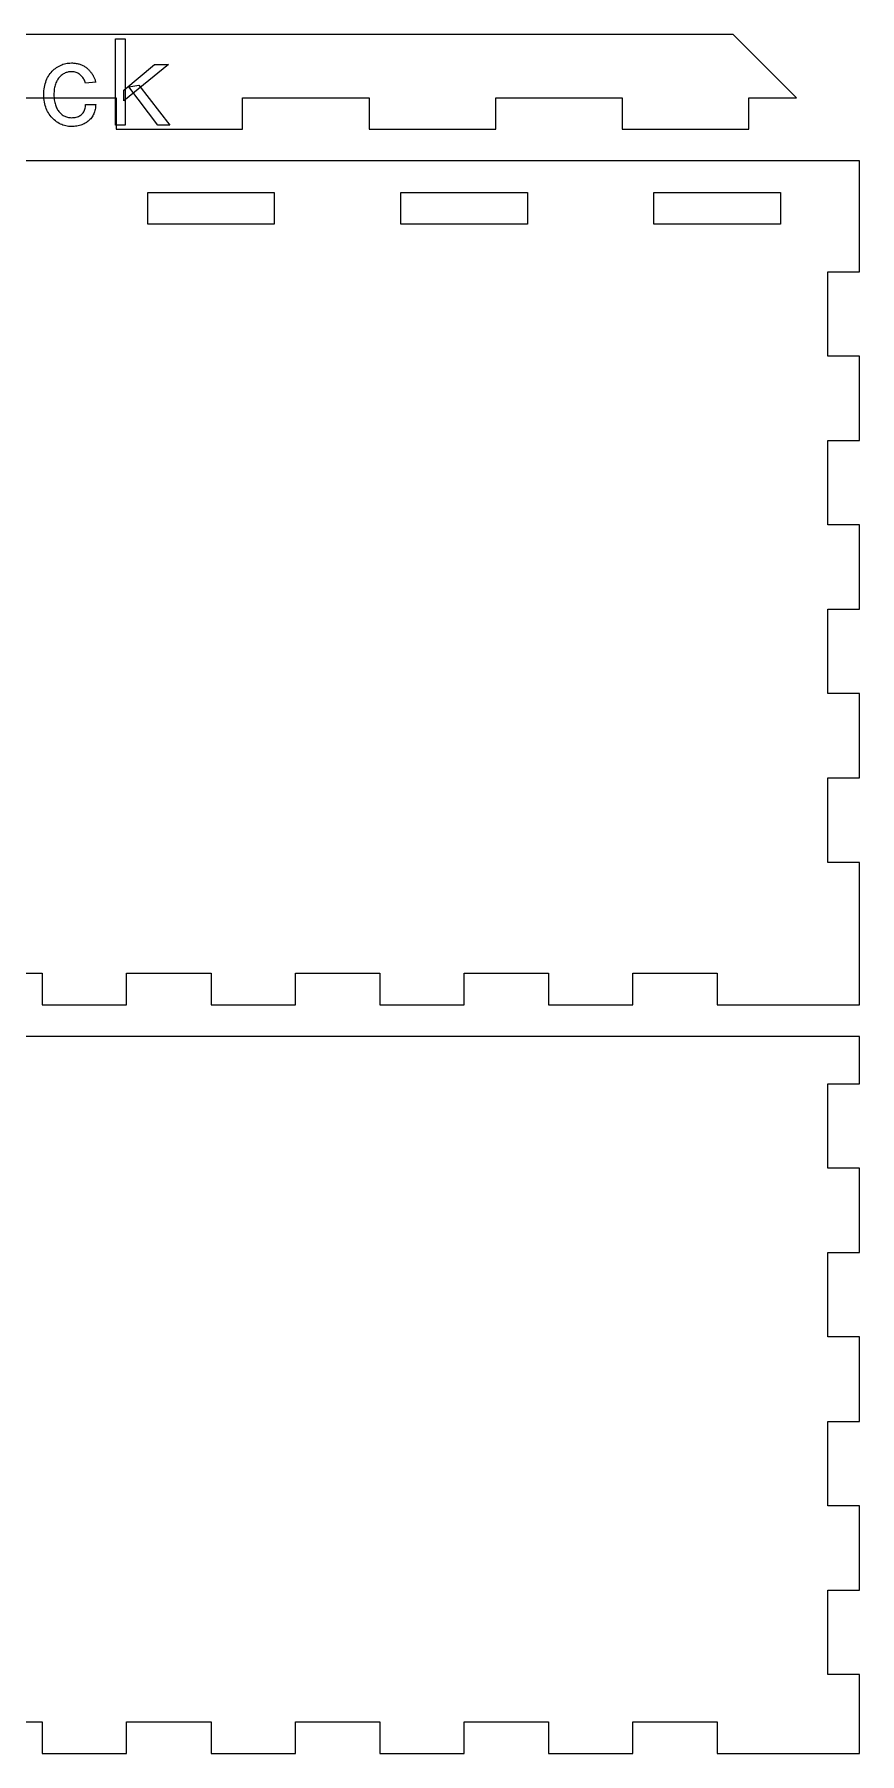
# Model space of a CAD drawing. Extents: x 0 to 393, y 0 to 389.
# Drawn here: x 116.8 to 195, y 0 to 163 of the extents above; entities that cross this region are included whole.
import ezdxf

# ---------------------------------------------------------------- set-up
doc = ezdxf.new("R2010")
doc.units = 0
doc.layers.get('0').update_dxf_attribs({"lineweight": 0})

msp = doc.modelspace()

# ---------------------------------------------------------------- linework, layer by layer
for p, q in [((183, 163), (6, 163)), ((189, 157), (183, 163)), ((124.437, 154.408), (124.437, 162.592)), ((124.437, 162.592), (125.373, 162.592)), ((125.373, 162.592), (125.373, 154.408)), ((118.637, 159.693), (118.744, 159.78)), ((118.744, 159.78), (118.857, 159.86)), ((118.857, 159.86), (118.974, 159.934)), ((118.974, 159.934), (119.094, 160.001)), ((119.094, 160.001), (119.217, 160.061)), ((119.217, 160.061), (119.341, 160.115)), ((119.341, 160.115), (119.466, 160.161)), ((119.466, 160.161), (119.594, 160.2)), ((119.594, 160.2), (119.724, 160.231)), ((119.724, 160.231), (119.855, 160.256)), ((119.855, 160.256), (119.989, 160.274)), ((119.989, 160.274), (120.124, 160.284)), ((120.124, 160.284), (120.261, 160.288)), ((120.261, 160.288), (120.261, 160.288)), ((120.261, 160.288), (120.357, 160.287)), ((120.357, 160.287), (120.451, 160.282)), ((120.451, 160.282), (120.544, 160.275)), ((120.544, 160.275), (120.634, 160.264)), ((120.634, 160.264), (120.722, 160.251)), ((120.722, 160.251), (120.809, 160.235)), ((120.809, 160.235), (120.893, 160.216)), ((120.893, 160.216), (120.975, 160.194)), ((120.975, 160.194), (121.056, 160.169)), ((121.056, 160.169), (121.134, 160.141)), ((121.134, 160.141), (121.21, 160.11)), ((121.21, 160.11), (121.285, 160.078)), ((121.285, 160.078), (121.357, 160.043)), ((121.357, 160.043), (121.428, 160.006)), ((121.428, 160.006), (121.496, 159.966)), ((121.496, 159.966), (121.563, 159.925)), ((121.563, 159.925), (121.627, 159.881)), ((121.627, 159.881), (121.69, 159.835)), ((121.69, 159.835), (121.75, 159.786)), ((121.75, 159.786), (121.809, 159.736)), ((125.229, 157.696), (128.157, 160.144)), ((129.465, 160.144), (125.229, 156.7)), ((128.157, 160.144), (129.465, 160.144)), ((117.704, 158.002), (117.737, 158.167)), ((117.737, 158.167), (117.777, 158.326)), ((117.777, 158.326), (117.824, 158.48)), ((117.824, 158.48), (117.879, 158.628)), ((117.879, 158.628), (117.941, 158.771)), ((117.941, 158.771), (118.011, 158.908)), ((118.011, 158.908), (118.087, 159.039)), ((118.087, 159.039), (118.167, 159.164)), ((118.167, 159.164), (118.251, 159.283)), ((118.251, 159.283), (118.341, 159.395)), ((118.341, 159.395), (118.435, 159.5)), ((118.435, 159.5), (118.533, 159.6)), ((118.533, 159.6), (118.637, 159.693)), ((118.72, 158.18), (118.689, 158.067)), ((118.755, 158.288), (118.72, 158.18)), ((118.795, 158.392), (118.755, 158.288)), ((118.839, 158.491), (118.795, 158.392)), ((118.887, 158.585), (118.839, 158.491)), ((118.938, 158.675), (118.887, 158.585)), ((118.992, 158.759), (118.938, 158.675)), ((119.049, 158.839), (118.992, 158.759)), ((119.108, 158.914), (119.049, 158.839)), ((119.171, 158.984), (119.108, 158.914)), ((119.236, 159.05), (119.171, 158.984)), ((119.304, 159.11), (119.236, 159.05)), ((119.374, 159.166), (119.304, 159.11)), ((119.448, 159.217), (119.374, 159.166)), ((119.524, 159.263), (119.448, 159.217)), ((119.6, 159.304), (119.524, 159.263)), ((119.678, 159.341), (119.6, 159.304)), ((119.756, 159.373), (119.678, 159.341)), ((119.836, 159.399), (119.756, 159.373)), ((119.916, 159.421), (119.836, 159.399)), ((119.998, 159.438), (119.916, 159.421)), ((120.081, 159.45), (119.998, 159.438)), ((120.164, 159.458), (120.081, 159.45)), ((120.249, 159.46), (120.164, 159.458)), ((120.348, 159.457), (120.249, 159.46)), ((120.249, 159.46), (120.249, 159.46)), ((120.444, 159.448), (120.348, 159.457)), ((120.538, 159.434), (120.444, 159.448)), ((120.628, 159.413), (120.538, 159.434)), ((120.715, 159.387), (120.628, 159.413)), ((120.799, 159.355), (120.715, 159.387)), ((120.88, 159.317), (120.799, 159.355)), ((120.957, 159.274), (120.88, 159.317)), ((121.032, 159.224), (120.957, 159.274)), ((121.104, 159.169), (121.032, 159.224)), ((121.172, 159.109), (121.104, 159.169)), ((121.236, 159.044), (121.172, 159.109)), ((121.297, 158.976), (121.236, 159.044)), ((121.353, 158.903), (121.297, 158.976)), ((121.405, 158.826), (121.353, 158.903)), ((121.453, 158.745), (121.405, 158.826)), ((121.497, 158.66), (121.453, 158.745)), ((121.537, 158.571), (121.497, 158.66)), ((121.573, 158.478), (121.537, 158.571)), ((121.605, 158.38), (121.573, 158.478)), ((122.565, 158.464), (121.605, 158.38)), ((121.809, 159.736), (121.866, 159.684)), ((121.866, 159.684), (121.92, 159.63)), ((121.92, 159.63), (121.973, 159.575)), ((121.973, 159.575), (122.024, 159.519)), ((122.024, 159.519), (122.072, 159.461)), ((122.072, 159.461), (122.119, 159.402)), ((122.119, 159.402), (122.164, 159.341)), ((122.164, 159.341), (122.206, 159.279)), ((122.206, 159.279), (122.247, 159.216)), ((122.247, 159.216), (122.286, 159.151)), ((122.286, 159.151), (122.323, 159.085)), ((122.323, 159.085), (122.358, 159.019)), ((122.358, 159.019), (122.39, 158.952)), ((122.39, 158.952), (122.421, 158.884)), ((122.421, 158.884), (122.45, 158.816)), ((122.45, 158.816), (122.477, 158.747)), ((122.477, 158.747), (122.502, 158.677)), ((122.502, 158.677), (122.525, 158.607)), ((122.525, 158.607), (122.546, 158.536)), ((122.546, 158.536), (122.565, 158.464)), ((122.565, 158.464), (122.565, 158.464)), ((125.721, 158.032), (126.669, 158.2)), ((126.669, 158.2), (129.597, 154.408)), ((112.5, 157), (124.5, 157)), ((117.645, 157.288), (117.649, 157.475)), ((117.649, 157.106), (117.645, 157.288)), ((117.645, 157.288), (117.645, 157.288)), ((117.649, 157.475), (117.66, 157.656)), ((117.66, 156.928), (117.649, 157.106)), ((117.66, 157.656), (117.678, 157.832)), ((117.678, 156.756), (117.66, 156.928)), ((117.678, 157.832), (117.704, 158.002)), ((117.704, 156.588), (117.678, 156.756)), ((117.737, 156.425), (117.704, 156.588)), ((118.607, 157.43), (118.605, 157.288)), ((118.605, 157.288), (118.605, 157.288)), ((118.605, 157.288), (118.607, 157.157)), ((118.614, 157.567), (118.607, 157.43)), ((118.607, 157.157), (118.614, 157.029)), ((118.626, 157.699), (118.614, 157.567)), ((118.614, 157.029), (118.624, 156.904)), ((118.624, 156.904), (118.639, 156.784)), ((118.642, 157.826), (118.626, 157.699)), ((118.639, 156.784), (118.658, 156.666)), ((118.663, 157.949), (118.642, 157.826)), ((118.658, 156.666), (118.682, 156.553)), ((118.689, 158.067), (118.663, 157.949)), ((118.682, 156.553), (118.709, 156.442)), ((124.5, 157), (124.5, 154)), ((125.229, 156.7), (125.229, 157.696)), ((125.229, 156.7), (125.229, 156.7)), ((128.445, 154.408), (125.721, 158.032)), ((136.5, 154), (136.5, 157)), ((136.5, 157), (148.5, 157)), ((148.5, 157), (148.5, 154)), ((160.5, 154), (160.5, 157)), ((160.5, 157), (172.5, 157)), ((172.5, 157), (172.5, 154)), ((184.5, 154), (184.5, 157)), ((184.5, 157), (189, 157)), ((117.777, 156.268), (117.737, 156.425)), ((117.824, 156.115), (117.777, 156.268)), ((117.879, 155.967), (117.824, 156.115)), ((117.941, 155.824), (117.879, 155.967)), ((118.011, 155.686), (117.941, 155.824)), ((118.087, 155.553), (118.011, 155.686)), ((118.167, 155.427), (118.087, 155.553)), ((118.251, 155.307), (118.167, 155.427)), ((118.341, 155.193), (118.251, 155.307)), ((118.435, 155.084), (118.341, 155.193)), ((118.533, 154.983), (118.435, 155.084)), ((118.637, 154.887), (118.533, 154.983)), ((118.744, 154.797), (118.637, 154.887)), ((118.709, 156.442), (118.741, 156.336)), ((118.741, 156.336), (118.778, 156.233)), ((118.778, 156.233), (118.818, 156.133)), ((118.818, 156.133), (118.862, 156.037)), ((118.862, 156.037), (118.91, 155.946)), ((118.91, 155.946), (118.96, 155.859)), ((118.96, 155.859), (119.014, 155.777)), ((119.014, 155.777), (119.071, 155.699)), ((119.071, 155.699), (119.131, 155.625)), ((119.131, 155.625), (119.194, 155.556)), ((119.194, 155.556), (119.261, 155.491)), ((119.261, 155.491), (119.33, 155.43)), ((119.33, 155.43), (119.403, 155.374)), ((119.403, 155.374), (119.478, 155.323)), ((119.478, 155.323), (119.556, 155.277)), ((119.556, 155.277), (119.635, 155.236)), ((119.635, 155.236), (119.717, 155.201)), ((119.717, 155.201), (119.8, 155.172)), ((119.8, 155.172), (119.886, 155.147)), ((119.886, 155.147), (119.974, 155.128)), ((119.974, 155.128), (120.063, 155.115)), ((120.063, 155.115), (120.155, 155.107)), ((120.155, 155.107), (120.249, 155.104)), ((120.249, 155.104), (120.379, 155.107)), ((120.249, 155.104), (120.249, 155.104)), ((120.379, 155.107), (120.503, 155.117)), ((120.503, 155.117), (120.62, 155.133)), ((120.62, 155.133), (120.73, 155.156)), ((120.73, 155.156), (120.835, 155.186)), ((120.835, 155.186), (120.933, 155.222)), ((120.933, 155.222), (121.024, 155.264)), ((121.024, 155.264), (121.109, 155.313)), ((121.109, 155.313), (121.188, 155.369)), ((121.188, 155.369), (121.26, 155.431)), ((121.26, 155.431), (121.326, 155.499)), ((121.326, 155.499), (121.384, 155.572)), ((121.384, 155.572), (121.436, 155.65)), ((121.436, 155.65), (121.481, 155.733)), ((121.481, 155.733), (121.519, 155.822)), ((121.519, 155.822), (121.55, 155.915)), ((121.55, 155.915), (121.574, 156.014)), ((121.574, 156.014), (121.591, 156.117)), ((121.591, 156.117), (121.602, 156.226)), ((121.602, 156.226), (121.605, 156.34)), ((121.605, 156.34), (121.605, 156.34)), ((121.605, 156.34), (122.565, 156.34)), ((121.942, 154.853), (121.859, 154.782)), ((122.019, 154.929), (121.942, 154.853)), ((122.092, 155.009), (122.019, 154.929)), ((122.161, 155.093), (122.092, 155.009)), ((122.224, 155.18), (122.161, 155.093)), ((122.283, 155.272), (122.224, 155.18)), ((122.337, 155.367), (122.283, 155.272)), ((122.385, 155.464), (122.337, 155.367)), ((122.427, 155.565), (122.385, 155.464)), ((122.463, 155.668), (122.427, 155.565)), ((122.495, 155.773), (122.463, 155.668)), ((122.52, 155.881), (122.495, 155.773)), ((122.54, 155.992), (122.52, 155.881)), ((122.554, 156.105), (122.54, 155.992)), ((122.562, 156.221), (122.554, 156.105)), ((122.565, 156.34), (122.562, 156.221)), ((118.857, 154.713), (118.744, 154.797)), ((118.974, 154.636), (118.857, 154.713)), ((119.094, 154.565), (118.974, 154.636)), ((119.217, 154.502), (119.094, 154.565)), ((119.341, 154.446), (119.217, 154.502)), ((119.466, 154.398), (119.341, 154.446)), ((119.594, 154.357), (119.466, 154.398)), ((119.724, 154.324), (119.594, 154.357)), ((119.855, 154.297), (119.724, 154.324)), ((119.989, 154.279), (119.855, 154.297)), ((120.124, 154.268), (119.989, 154.279)), ((120.261, 154.264), (120.124, 154.268)), ((120.4, 154.267), (120.261, 154.264)), ((120.261, 154.264), (120.261, 154.264)), ((120.261, 154.264), (120.261, 154.264)), ((120.534, 154.275), (120.4, 154.267)), ((120.666, 154.288), (120.534, 154.275)), ((120.793, 154.307), (120.666, 154.288)), ((120.917, 154.332), (120.793, 154.307)), ((121.038, 154.361), (120.917, 154.332)), ((121.154, 154.396), (121.038, 154.361)), ((121.267, 154.437), (121.154, 154.396)), ((121.376, 154.483), (121.267, 154.437)), ((121.482, 154.534), (121.376, 154.483)), ((121.583, 154.59), (121.482, 154.534)), ((121.68, 154.65), (121.583, 154.59)), ((121.772, 154.714), (121.68, 154.65)), ((121.859, 154.782), (121.772, 154.714)), ((125.373, 154.408), (124.437, 154.408)), ((124.5, 154), (136.5, 154)), ((125.373, 154.408), (125.373, 154.408)), ((129.597, 154.408), (128.445, 154.408)), ((129.597, 154.408), (129.597, 154.408)), ((148.5, 154), (160.5, 154)), ((172.5, 154), (184.5, 154)), ((192, 151), (3, 151)), ((195, 151), (192, 151)), ((195, 140.5), (195, 151)), ((127.5, 145), (127.5, 148)), ((127.5, 148), (139.5, 148)), ((139.5, 148), (139.5, 145)), ((151.5, 145), (151.5, 148)), ((151.5, 148), (163.5, 148)), ((163.5, 148), (163.5, 145)), ((175.5, 145), (175.5, 148)), ((175.5, 148), (187.5, 148)), ((187.5, 148), (187.5, 145)), ((139.5, 145), (127.5, 145)), ((163.5, 145), (151.5, 145)), ((187.5, 145), (175.5, 145)), ((192, 132.5), (192, 140.5)), ((192, 140.5), (195, 140.5)), ((195, 132.5), (192, 132.5)), ((195, 124.5), (195, 132.5)), ((192, 116.5), (192, 124.5)), ((192, 124.5), (195, 124.5)), ((195, 116.5), (192, 116.5)), ((195, 108.5), (195, 116.5)), ((192, 100.5), (192, 108.5)), ((192, 108.5), (195, 108.5)), ((195, 100.5), (192, 100.5)), ((195, 92.5), (195, 100.5)), ((192, 84.5), (192, 92.5)), ((192, 92.5), (195, 92.5)), ((195, 84.5), (192, 84.5)), ((195, 74), (195, 84.5)), ((109.5, 74), (117.5, 74)), ((117.5, 74), (117.5, 71)), ((125.5, 71), (125.5, 74)), ((125.5, 74), (133.5, 74)), ((133.5, 74), (133.5, 71)), ((141.5, 71), (141.5, 74)), ((141.5, 74), (149.5, 74)), ((149.5, 74), (149.5, 71)), ((157.5, 71), (157.5, 74)), ((157.5, 74), (165.5, 74)), ((165.5, 74), (165.5, 71)), ((173.5, 71), (173.5, 74)), ((173.5, 74), (181.5, 74)), ((181.5, 74), (181.5, 71)), ((195, 71), (195, 74)), ((117.5, 71), (125.5, 71)), ((133.5, 71), (141.5, 71)), ((149.5, 71), (157.5, 71)), ((165.5, 71), (173.5, 71)), ((181.5, 71), (192, 71)), ((192, 71), (195, 71)), ((192, 68), (3, 68)), ((195, 68), (192, 68)), ((195, 63.5), (195, 68)), ((192, 55.5), (192, 63.5)), ((192, 63.5), (195, 63.5)), ((195, 55.5), (192, 55.5)), ((195, 47.5), (195, 55.5)), ((192, 39.5), (192, 47.5)), ((192, 47.5), (195, 47.5)), ((195, 39.5), (192, 39.5)), ((195, 31.5), (195, 39.5)), ((192, 23.5), (192, 31.5)), ((192, 31.5), (195, 31.5)), ((195, 23.5), (192, 23.5)), ((195, 15.5), (195, 23.5)), ((192, 7.5), (192, 15.5)), ((192, 15.5), (195, 15.5)), ((195, 7.5), (192, 7.5)), ((195, 3), (195, 7.5)), ((109.5, 3), (117.5, 3)), ((117.5, 3), (117.5, 0)), ((125.5, 0), (125.5, 3)), ((125.5, 3), (133.5, 3)), ((133.5, 3), (133.5, 0)), ((141.5, 0), (141.5, 3)), ((141.5, 3), (149.5, 3)), ((149.5, 3), (149.5, 0)), ((157.5, 0), (157.5, 3)), ((157.5, 3), (165.5, 3)), ((165.5, 3), (165.5, 0)), ((173.5, 0), (173.5, 3)), ((173.5, 3), (181.5, 3)), ((181.5, 3), (181.5, 0)), ((195, 0), (195, 3)), ((117.5, 0), (125.5, 0)), ((133.5, 0), (141.5, 0)), ((149.5, 0), (157.5, 0)), ((165.5, 0), (173.5, 0)), ((181.5, 0), (192, 0)), ((192, 0), (195, 0))]:
    msp.add_line(p, q)

doc.saveas('drawing.dxf')
